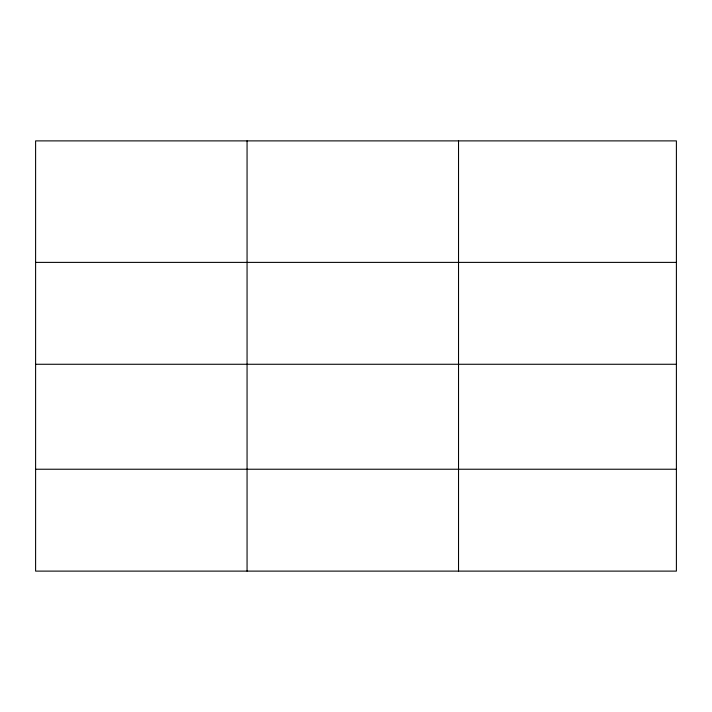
<?xml version="1.0" encoding="UTF-8"?>
<svg xmlns="http://www.w3.org/2000/svg" width="712" height="712" viewBox="0 0 712 712"><rect width="100%" height="100%" fill="white"/><g stroke="black" fill="none" stroke-linecap="round" stroke-linejoin="round"><path stroke-width="1.07" d="M676.4 364.268L676.4 140.887L35.6 140.887L35.6 571.113L676.4 571.113L676.4 364.268L35.6 364.268M35.6 262.39L676.4 262.39M35.6 469.235L676.4 469.235M458.528 140.887L458.528 571.113M247.064 140.887L247.064 571.113"/></g></svg>
